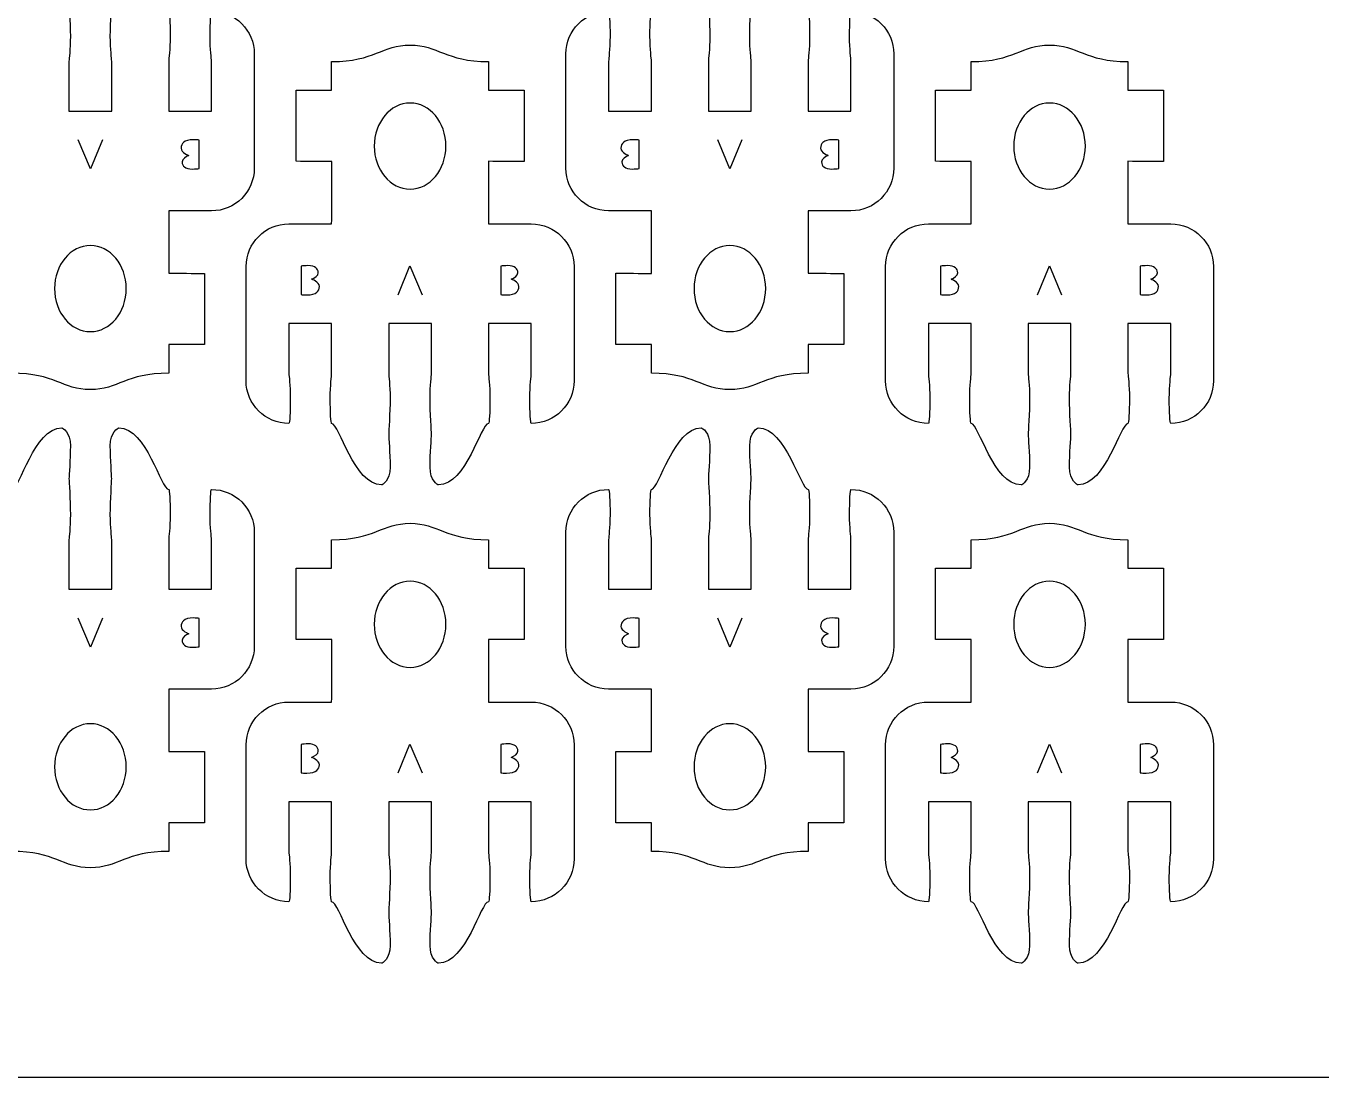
# Model space of a CAD drawing. Extents: x 0 to 300, y 0 to 300.
# Drawn here: x 93.6 to 184.5, y 0.1 to 73.8 of the extents above; entities that cross this region are included whole.
import ezdxf

# ---------------------------------------------------------------- set-up
doc = ezdxf.new("R2010")
doc.units = 0
doc.header["$MEASUREMENT"] = 0
doc.layers.add('DEFAULT', color=7, linetype='CONTINUOUS')

msp = doc.modelspace()

# ---------------------------------------------------------------- linework, layer by layer
at = {"layer": 'DEFAULT', "color": 250}
for points in [[(99.016, 65.818), (98.178, 63.797), (97.325, 65.818)], [(143.869, 65.818), (143.031, 63.797), (142.178, 65.818)], [(119.75, 54.97), (120.588, 56.991), (121.441, 54.97)], [(164.603, 54.97), (165.441, 56.991), (166.294, 54.97)], [(99.016, 32.28), (98.178, 30.259), (97.325, 32.28)], [(143.869, 32.28), (143.031, 30.259), (142.178, 32.28)], [(119.75, 21.432), (120.588, 23.453), (121.441, 21.432)], [(164.603, 21.432), (165.441, 23.453), (166.294, 21.432)]]:
    msp.add_lwpolyline(points, dxfattribs=at)
at = {"layer": 'DEFAULT', "color": 1}
for points, knots in [([(295, 0.1), (198.333, 0.1), (101.667, 0.1), (5, 0.1), (2.25, 0.1), (0, 2.35), (0, 5.1), (0, 101.767), (0, 198.433), (0, 295.1), (0, 297.85), (2.25, 300.1), (5, 300.1), (101.667, 300.1), (198.333, 300.1), (295, 300.1), (297.75, 300.1), (300, 297.85), (300, 295.1), (300, 198.433), (300, 101.767), (300, 5.1), (300, 2.35), (297.75, 0.1), (295, 0.1)], [0, 0, 0, 0, 822.047, 822.047, 822.047, 823.047, 823.047, 823.047, 1645.094, 1645.094, 1645.094, 1646.094, 1646.094, 1646.094, 2468.141, 2468.141, 2468.141, 2469.141, 2469.141, 2469.141, 3291.188, 3291.188, 3291.188, 3292.188, 3292.188, 3292.188, 3292.188]), ([(106.668, 74.848), (106.615, 74.848), (106.569, 74.065), (106.569, 73.099), (106.569, 72.132), (106.668, 71.525), (106.668, 71.349), (106.668, 70.182), (106.668, 69.016), (106.668, 67.849), (105.668, 67.849), (104.669, 67.849), (103.669, 67.849), (103.669, 69.016), (103.669, 70.182), (103.669, 71.349), (103.669, 71.525), (103.768, 72.132), (103.768, 73.099), (103.768, 74.065), (103.726, 74.848), (103.669, 74.848), (103.126, 74.848), (102.103, 79.163), (100.166, 79.163), (100.11, 79.163), (99.57, 78.877), (99.57, 77.911), (99.57, 76.944), (99.669, 75.849), (99.669, 75.598), (99.669, 75.454), (99.57, 74.065), (99.57, 73.099), (99.57, 72.132), (99.669, 71.522), (99.669, 71.349), (99.669, 70.182), (99.669, 69.016), (99.669, 67.849), (98.669, 67.849), (97.67, 67.849), (96.67, 67.849), (96.67, 69.016), (96.67, 70.182), (96.67, 71.349), (96.67, 71.522), (96.769, 72.132), (96.769, 73.099), (96.769, 74.065), (96.67, 75.454), (96.67, 75.598), (96.67, 75.849), (96.769, 76.944), (96.769, 77.911), (96.769, 78.877), (96.225, 79.163), (96.169, 79.163), (94.232, 79.163), (93.209, 74.848), (92.669, 74.848), (92.613, 74.848), (92.567, 74.065), (92.567, 73.099), (92.567, 72.132), (92.669, 71.525), (92.669, 71.349), (92.669, 70.182), (92.669, 69.016), (92.669, 67.849), (91.669, 67.849), (90.668, 67.849), (89.668, 67.849), (89.668, 69.016), (89.668, 70.182), (89.668, 71.349), (89.668, 71.525), (89.77, 72.132), (89.77, 73.099), (89.77, 74.065), (89.724, 74.848), (89.668, 74.848), (88.01, 74.848), (86.669, 73.508), (86.669, 71.85), (86.669, 69.183), (86.669, 66.516), (86.669, 63.849), (86.669, 62.191), (88.01, 60.851), (89.668, 60.851), (90.668, 60.851), (91.669, 60.851), (92.669, 60.851), (92.669, 59.389), (92.669, 57.927), (92.669, 56.466), (91.837, 56.467), (91.004, 56.468), (90.172, 56.469), (90.172, 54.802), (90.172, 53.134), (90.172, 51.467), (91.004, 51.467), (91.837, 51.467), (92.669, 51.467), (92.669, 50.8), (92.669, 50.133), (92.669, 49.466), (95.71, 49.466), (96.197, 48.313), (98.169, 48.313), (100.141, 48.313), (100.628, 49.466), (103.669, 49.466), (103.669, 50.133), (103.669, 50.8), (103.669, 51.467), (104.503, 51.467), (105.337, 51.467), (106.17, 51.467), (106.17, 53.133), (106.17, 54.799), (106.17, 56.466), (105.335, 56.467), (104.5, 56.468), (103.666, 56.469), (103.667, 57.928), (103.668, 59.388), (103.669, 60.847), (104.669, 60.847), (105.668, 60.847), (106.668, 60.847), (108.326, 60.847), (109.666, 62.191), (109.666, 63.849), (109.667, 66.516), (109.669, 69.183), (109.67, 71.85), (109.67, 73.508), (108.326, 74.848), (106.668, 74.848)], [1, 1, 1, 1, 2, 2, 2, 3, 3, 3, 12.92, 12.92, 12.92, 21.42, 21.42, 21.42, 31.34, 31.34, 31.34, 32.34, 32.34, 32.34, 33.34, 33.34, 33.34, 34.34, 34.34, 34.34, 35.34, 35.34, 35.34, 36.34, 36.34, 36.34, 37.34, 37.34, 37.34, 38.34, 38.34, 38.34, 48.26, 48.26, 48.26, 56.76, 56.76, 56.76, 66.68, 66.68, 66.68, 67.68, 67.68, 67.68, 68.68, 68.68, 68.68, 69.68, 69.68, 69.68, 70.68, 70.68, 70.68, 71.68, 71.68, 71.68, 72.68, 72.68, 72.68, 73.68, 73.68, 73.68, 83.6, 83.6, 83.6, 92.109, 92.109, 92.109, 102.029, 102.029, 102.029, 103.029, 103.029, 103.029, 104.029, 104.029, 104.029, 105.029, 105.029, 105.029, 127.709, 127.709, 127.709, 128.709, 128.709, 128.709, 137.218, 137.218, 137.218, 149.648, 149.648, 149.648, 156.728007, 156.728007, 156.728007, 170.908007, 170.908007, 170.908007, 177.988007, 177.988007, 177.988007, 183.658007, 183.658007, 183.658007, 184.658007, 184.658007, 184.658007, 185.658007, 185.658007, 185.658007, 191.328007, 191.328007, 191.328007, 198.418007, 198.418007, 198.418007, 212.588007, 212.588007, 212.588007, 219.688014, 219.688014, 219.688014, 232.098018, 232.098018, 232.098018, 240.598018, 240.598018, 240.598018, 241.598018, 241.598018, 241.598018, 264.27802, 264.27802, 264.27802, 265.27802, 265.27802, 265.27802, 265.27802]), ([(151.521, 74.848), (151.468, 74.848), (151.422, 74.065), (151.422, 73.099), (151.422, 72.132), (151.521, 71.525), (151.521, 71.349), (151.521, 70.182), (151.521, 69.016), (151.521, 67.849), (150.521, 67.849), (149.522, 67.849), (148.522, 67.849), (148.522, 69.016), (148.522, 70.182), (148.522, 71.349), (148.522, 71.525), (148.621, 72.132), (148.621, 73.099), (148.621, 74.065), (148.579, 74.848), (148.522, 74.848), (147.979, 74.848), (146.956, 79.163), (145.019, 79.163), (144.963, 79.163), (144.423, 78.877), (144.423, 77.911), (144.423, 76.944), (144.522, 75.849), (144.522, 75.598), (144.522, 75.454), (144.423, 74.065), (144.423, 73.099), (144.423, 72.132), (144.522, 71.522), (144.522, 71.349), (144.522, 70.182), (144.522, 69.016), (144.522, 67.849), (143.522, 67.849), (142.523, 67.849), (141.523, 67.849), (141.523, 69.016), (141.523, 70.182), (141.523, 71.349), (141.523, 71.522), (141.622, 72.132), (141.622, 73.099), (141.622, 74.065), (141.523, 75.454), (141.523, 75.598), (141.523, 75.849), (141.622, 76.944), (141.622, 77.911), (141.622, 78.877), (141.079, 79.163), (141.022, 79.163), (139.085, 79.163), (138.062, 74.848), (137.523, 74.848), (137.466, 74.848), (137.42, 74.065), (137.42, 73.099), (137.42, 72.132), (137.523, 71.525), (137.523, 71.349), (137.523, 70.182), (137.523, 69.016), (137.523, 67.849), (136.522, 67.849), (135.521, 67.849), (134.521, 67.849), (134.521, 69.016), (134.521, 70.182), (134.521, 71.349), (134.521, 71.525), (134.623, 72.132), (134.623, 73.099), (134.623, 74.065), (134.577, 74.848), (134.521, 74.848), (132.863, 74.848), (131.522, 73.508), (131.522, 71.85), (131.522, 69.183), (131.522, 66.516), (131.522, 63.849), (131.522, 62.191), (132.863, 60.851), (134.521, 60.851), (135.521, 60.851), (136.522, 60.851), (137.523, 60.851), (137.523, 59.389), (137.523, 57.927), (137.523, 56.466), (136.69, 56.467), (135.857, 56.468), (135.025, 56.469), (135.025, 54.802), (135.025, 53.134), (135.025, 51.467), (135.857, 51.467), (136.69, 51.467), (137.523, 51.467), (137.523, 50.8), (137.523, 50.133), (137.523, 49.466), (140.564, 49.466), (141.05, 48.313), (143.022, 48.313), (144.994, 48.313), (145.481, 49.466), (148.522, 49.466), (148.522, 50.133), (148.522, 50.8), (148.522, 51.467), (149.356, 51.467), (150.19, 51.467), (151.023, 51.467), (151.023, 53.133), (151.023, 54.799), (151.023, 56.466), (150.188, 56.467), (149.354, 56.468), (148.519, 56.469), (148.52, 57.928), (148.521, 59.388), (148.522, 60.847), (149.522, 60.847), (150.521, 60.847), (151.521, 60.847), (153.179, 60.847), (154.519, 62.191), (154.519, 63.849), (154.521, 66.516), (154.522, 69.183), (154.523, 71.85), (154.523, 73.508), (153.179, 74.848), (151.521, 74.848)], [1, 1, 1, 1, 2, 2, 2, 3, 3, 3, 12.92, 12.92, 12.92, 21.42, 21.42, 21.42, 31.34, 31.34, 31.34, 32.34, 32.34, 32.34, 33.34, 33.34, 33.34, 34.34, 34.34, 34.34, 35.34, 35.34, 35.34, 36.34, 36.34, 36.34, 37.34, 37.34, 37.34, 38.34, 38.34, 38.34, 48.26, 48.26, 48.26, 56.76, 56.76, 56.76, 66.68, 66.68, 66.68, 67.68, 67.68, 67.68, 68.68, 68.68, 68.68, 69.68, 69.68, 69.68, 70.68, 70.68, 70.68, 71.68, 71.68, 71.68, 72.68, 72.68, 72.68, 73.68, 73.68, 73.68, 83.6, 83.6, 83.6, 92.109, 92.109, 92.109, 102.029, 102.029, 102.029, 103.029, 103.029, 103.029, 104.029, 104.029, 104.029, 105.029, 105.029, 105.029, 127.709, 127.709, 127.709, 128.709, 128.709, 128.709, 137.218, 137.218, 137.218, 149.648, 149.648, 149.648, 156.728007, 156.728007, 156.728007, 170.908007, 170.908007, 170.908007, 177.988007, 177.988007, 177.988007, 183.658007, 183.658007, 183.658007, 184.658007, 184.658007, 184.658007, 185.658007, 185.658007, 185.658007, 191.328007, 191.328007, 191.328007, 198.418007, 198.418007, 198.418007, 212.588007, 212.588007, 212.588007, 219.688014, 219.688014, 219.688014, 232.098018, 232.098018, 232.098018, 240.598018, 240.598018, 240.598018, 241.598018, 241.598018, 241.598018, 264.27802, 264.27802, 264.27802, 265.27802, 265.27802, 265.27802, 265.27802]), ([(112.098, 45.939), (112.15, 45.939), (112.196, 46.723), (112.196, 47.689), (112.196, 48.656), (112.098, 49.263), (112.098, 49.439), (112.098, 50.605), (112.098, 51.772), (112.098, 52.939), (113.097, 52.939), (114.097, 52.939), (115.096, 52.939), (115.096, 51.772), (115.096, 50.605), (115.096, 49.439), (115.096, 49.263), (114.997, 48.656), (114.997, 47.689), (114.997, 46.723), (115.04, 45.939), (115.096, 45.939), (115.639, 45.939), (116.662, 41.625), (118.599, 41.625), (118.656, 41.625), (119.195, 41.91), (119.195, 42.877), (119.195, 43.844), (119.097, 44.939), (119.097, 45.189), (119.097, 45.334), (119.195, 46.723), (119.195, 47.689), (119.195, 48.656), (119.097, 49.266), (119.097, 49.439), (119.097, 50.605), (119.097, 51.772), (119.097, 52.939), (120.096, 52.939), (121.096, 52.939), (122.095, 52.939), (122.095, 51.772), (122.095, 50.605), (122.095, 49.439), (122.095, 49.266), (121.996, 48.656), (121.996, 47.689), (121.996, 46.723), (122.095, 45.334), (122.095, 45.189), (122.095, 44.939), (121.996, 43.844), (121.996, 42.877), (121.996, 41.91), (122.54, 41.625), (122.596, 41.625), (124.533, 41.625), (125.556, 45.939), (126.096, 45.939), (126.152, 45.939), (126.198, 46.723), (126.198, 47.689), (126.198, 48.656), (126.096, 49.263), (126.096, 49.439), (126.096, 50.605), (126.096, 51.772), (126.096, 52.939), (127.096, 52.939), (128.097, 52.939), (129.098, 52.939), (129.098, 51.772), (129.098, 50.605), (129.098, 49.439), (129.098, 49.263), (128.995, 48.656), (128.995, 47.689), (128.995, 46.723), (129.041, 45.939), (129.098, 45.939), (130.756, 45.939), (132.096, 47.28), (132.096, 48.938), (132.096, 51.605), (132.096, 54.272), (132.096, 56.939), (132.096, 58.597), (130.756, 59.937), (129.098, 59.937), (128.097, 59.937), (127.096, 59.937), (126.096, 59.937), (126.096, 61.399), (126.096, 62.861), (126.096, 64.322), (126.928, 64.321), (127.761, 64.32), (128.593, 64.319), (128.593, 65.986), (128.593, 67.654), (128.593, 69.321), (127.761, 69.321), (126.928, 69.321), (126.096, 69.321), (126.096, 69.988), (126.096, 70.655), (126.096, 71.321), (123.055, 71.321), (122.568, 72.475), (120.596, 72.475), (118.624, 72.475), (118.137, 71.321), (115.096, 71.321), (115.096, 70.655), (115.096, 69.988), (115.096, 69.321), (114.262, 69.321), (113.429, 69.321), (112.595, 69.321), (112.595, 67.655), (112.595, 65.989), (112.595, 64.322), (113.43, 64.321), (114.265, 64.32), (115.1, 64.319), (115.099, 62.859), (115.097, 61.4), (115.096, 59.941), (114.097, 59.941), (113.097, 59.941), (112.098, 59.941), (110.439, 59.941), (109.099, 58.597), (109.099, 56.939), (109.098, 54.272), (109.097, 51.605), (109.095, 48.938), (109.095, 47.28), (110.439, 45.939), (112.098, 45.939)], [1, 1, 1, 1, 2, 2, 2, 3, 3, 3, 12.92, 12.92, 12.92, 21.42, 21.42, 21.42, 31.34, 31.34, 31.34, 32.34, 32.34, 32.34, 33.34, 33.34, 33.34, 34.34, 34.34, 34.34, 35.34, 35.34, 35.34, 36.34, 36.34, 36.34, 37.34, 37.34, 37.34, 38.34, 38.34, 38.34, 48.26, 48.26, 48.26, 56.76, 56.76, 56.76, 66.68, 66.68, 66.68, 67.68, 67.68, 67.68, 68.68, 68.68, 68.68, 69.68, 69.68, 69.68, 70.68, 70.68, 70.68, 71.68, 71.68, 71.68, 72.68, 72.68, 72.68, 73.68, 73.68, 73.68, 83.6, 83.6, 83.6, 92.109, 92.109, 92.109, 102.029, 102.029, 102.029, 103.029, 103.029, 103.029, 104.029, 104.029, 104.029, 105.029, 105.029, 105.029, 127.708, 127.708, 127.708, 128.708, 128.708, 128.708, 137.217, 137.217, 137.217, 149.647, 149.647, 149.647, 156.727007, 156.727007, 156.727007, 170.907007, 170.907007, 170.907007, 177.987007, 177.987007, 177.987007, 183.657007, 183.657007, 183.657007, 184.657007, 184.657007, 184.657007, 185.657007, 185.657007, 185.657007, 191.327007, 191.327007, 191.327007, 198.417007, 198.417007, 198.417007, 212.587007, 212.587007, 212.587007, 219.687014, 219.687014, 219.687014, 232.097018, 232.097018, 232.097018, 240.597018, 240.597018, 240.597018, 241.597018, 241.597018, 241.597018, 264.27602, 264.27602, 264.27602, 265.27602, 265.27602, 265.27602, 265.27602]), ([(156.951, 45.939), (157.004, 45.939), (157.049, 46.723), (157.049, 47.689), (157.049, 48.656), (156.951, 49.263), (156.951, 49.439), (156.951, 50.605), (156.951, 51.772), (156.951, 52.939), (157.95, 52.939), (158.95, 52.939), (159.949, 52.939), (159.949, 51.772), (159.949, 50.605), (159.949, 49.439), (159.949, 49.263), (159.85, 48.656), (159.85, 47.689), (159.85, 46.723), (159.893, 45.939), (159.949, 45.939), (160.493, 45.939), (161.516, 41.625), (163.452, 41.625), (163.509, 41.625), (164.049, 41.91), (164.049, 42.877), (164.049, 43.844), (163.95, 44.939), (163.95, 45.189), (163.95, 45.334), (164.049, 46.723), (164.049, 47.689), (164.049, 48.656), (163.95, 49.266), (163.95, 49.439), (163.95, 50.605), (163.95, 51.772), (163.95, 52.939), (164.949, 52.939), (165.949, 52.939), (166.948, 52.939), (166.948, 51.772), (166.948, 50.605), (166.948, 49.439), (166.948, 49.266), (166.85, 48.656), (166.85, 47.689), (166.85, 46.723), (166.948, 45.334), (166.948, 45.189), (166.948, 44.939), (166.85, 43.844), (166.85, 42.877), (166.85, 41.91), (167.393, 41.625), (167.449, 41.625), (169.386, 41.625), (170.409, 45.939), (170.949, 45.939), (171.005, 45.939), (171.051, 46.723), (171.051, 47.689), (171.051, 48.656), (170.949, 49.263), (170.949, 49.439), (170.949, 50.605), (170.949, 51.772), (170.949, 52.939), (171.949, 52.939), (172.95, 52.939), (173.951, 52.939), (173.951, 51.772), (173.951, 50.605), (173.951, 49.439), (173.951, 49.263), (173.848, 48.656), (173.848, 47.689), (173.848, 46.723), (173.895, 45.939), (173.951, 45.939), (175.609, 45.939), (176.949, 47.28), (176.949, 48.938), (176.949, 51.605), (176.949, 54.272), (176.949, 56.939), (176.949, 58.597), (175.609, 59.937), (173.951, 59.937), (172.95, 59.937), (171.949, 59.937), (170.949, 59.937), (170.949, 61.399), (170.949, 62.861), (170.949, 64.322), (171.781, 64.321), (172.614, 64.32), (173.447, 64.319), (173.447, 65.986), (173.447, 67.654), (173.447, 69.321), (172.614, 69.321), (171.781, 69.321), (170.949, 69.321), (170.949, 69.988), (170.949, 70.655), (170.949, 71.321), (167.908, 71.321), (167.421, 72.475), (165.449, 72.475), (163.477, 72.475), (162.99, 71.321), (159.949, 71.321), (159.949, 70.655), (159.949, 69.988), (159.949, 69.321), (159.116, 69.321), (158.282, 69.321), (157.448, 69.321), (157.448, 67.655), (157.448, 65.989), (157.448, 64.322), (158.283, 64.321), (159.118, 64.32), (159.953, 64.319), (159.952, 62.859), (159.95, 61.4), (159.949, 59.941), (158.95, 59.941), (157.95, 59.941), (156.951, 59.941), (155.293, 59.941), (153.952, 58.597), (153.952, 56.939), (153.951, 54.272), (153.95, 51.605), (153.948, 48.938), (153.948, 47.28), (155.293, 45.939), (156.951, 45.939)], [1, 1, 1, 1, 2, 2, 2, 3, 3, 3, 12.92, 12.92, 12.92, 21.42, 21.42, 21.42, 31.34, 31.34, 31.34, 32.34, 32.34, 32.34, 33.34, 33.34, 33.34, 34.34, 34.34, 34.34, 35.34, 35.34, 35.34, 36.34, 36.34, 36.34, 37.34, 37.34, 37.34, 38.34, 38.34, 38.34, 48.26, 48.26, 48.26, 56.76, 56.76, 56.76, 66.68, 66.68, 66.68, 67.68, 67.68, 67.68, 68.68, 68.68, 68.68, 69.68, 69.68, 69.68, 70.68, 70.68, 70.68, 71.68, 71.68, 71.68, 72.68, 72.68, 72.68, 73.68, 73.68, 73.68, 83.6, 83.6, 83.6, 92.109, 92.109, 92.109, 102.029, 102.029, 102.029, 103.029, 103.029, 103.029, 104.029, 104.029, 104.029, 105.029, 105.029, 105.029, 127.708, 127.708, 127.708, 128.708, 128.708, 128.708, 137.217, 137.217, 137.217, 149.647, 149.647, 149.647, 156.727007, 156.727007, 156.727007, 170.907007, 170.907007, 170.907007, 177.987007, 177.987007, 177.987007, 183.657007, 183.657007, 183.657007, 184.657007, 184.657007, 184.657007, 185.657007, 185.657007, 185.657007, 191.327007, 191.327007, 191.327007, 198.417007, 198.417007, 198.417007, 212.587007, 212.587007, 212.587007, 219.687014, 219.687014, 219.687014, 232.097018, 232.097018, 232.097018, 240.597018, 240.597018, 240.597018, 241.597018, 241.597018, 241.597018, 264.27602, 264.27602, 264.27602, 265.27602, 265.27602, 265.27602, 265.27602]), ([(120.596, 68.411), (121.982, 68.411), (123.108, 67.06), (123.108, 65.391), (123.108, 63.723), (121.982, 62.371), (120.596, 62.371), (119.206, 62.371), (118.081, 63.723), (118.081, 65.391), (118.081, 67.06), (119.206, 68.411), (120.596, 68.411)], [1, 1, 1, 1, 2, 2, 2, 3, 3, 3, 4, 4, 4, 5, 5, 5, 5]), ([(165.449, 68.411), (166.835, 68.411), (167.961, 67.06), (167.961, 65.391), (167.961, 63.723), (166.835, 62.371), (165.449, 62.371), (164.059, 62.371), (162.934, 63.723), (162.934, 65.391), (162.934, 67.06), (164.059, 68.411), (165.449, 68.411)], [1, 1, 1, 1, 2, 2, 2, 3, 3, 3, 4, 4, 4, 5, 5, 5, 5]), ([(98.169, 52.377), (96.783, 52.377), (95.657, 53.728), (95.657, 55.397), (95.657, 57.065), (96.783, 58.416), (98.169, 58.416), (99.559, 58.416), (100.685, 57.065), (100.685, 55.397), (100.685, 53.728), (99.559, 52.377), (98.169, 52.377)], [1, 1, 1, 1, 2, 2, 2, 3, 3, 3, 4, 4, 4, 5, 5, 5, 5]), ([(143.022, 52.377), (141.636, 52.377), (140.511, 53.728), (140.511, 55.397), (140.511, 57.065), (141.636, 58.416), (143.022, 58.416), (144.412, 58.416), (145.538, 57.065), (145.538, 55.397), (145.538, 53.728), (144.412, 52.377), (143.022, 52.377)], [1, 1, 1, 1, 2, 2, 2, 3, 3, 3, 4, 4, 4, 5, 5, 5, 5]), ([(106.668, 41.31), (106.615, 41.31), (106.569, 40.527), (106.569, 39.56), (106.569, 38.594), (106.668, 37.987), (106.668, 37.811), (106.668, 36.644), (106.668, 35.478), (106.668, 34.311), (105.668, 34.311), (104.669, 34.311), (103.669, 34.311), (103.669, 35.478), (103.669, 36.644), (103.669, 37.811), (103.669, 37.987), (103.768, 38.594), (103.768, 39.56), (103.768, 40.527), (103.726, 41.31), (103.669, 41.31), (103.126, 41.31), (102.103, 45.625), (100.166, 45.625), (100.11, 45.625), (99.57, 45.339), (99.57, 44.373), (99.57, 43.406), (99.669, 42.311), (99.669, 42.06), (99.669, 41.916), (99.57, 40.527), (99.57, 39.56), (99.57, 38.594), (99.669, 37.984), (99.669, 37.811), (99.669, 36.644), (99.669, 35.478), (99.669, 34.311), (98.669, 34.311), (97.67, 34.311), (96.67, 34.311), (96.67, 35.478), (96.67, 36.644), (96.67, 37.811), (96.67, 37.984), (96.769, 38.594), (96.769, 39.56), (96.769, 40.527), (96.67, 41.916), (96.67, 42.06), (96.67, 42.311), (96.769, 43.406), (96.769, 44.373), (96.769, 45.339), (96.225, 45.625), (96.169, 45.625), (94.232, 45.625), (93.209, 41.31), (92.669, 41.31), (92.613, 41.31), (92.567, 40.527), (92.567, 39.56), (92.567, 38.594), (92.669, 37.987), (92.669, 37.811), (92.669, 36.644), (92.669, 35.478), (92.669, 34.311), (91.669, 34.311), (90.668, 34.311), (89.668, 34.311), (89.668, 35.478), (89.668, 36.644), (89.668, 37.811), (89.668, 37.987), (89.77, 38.594), (89.77, 39.56), (89.77, 40.527), (89.724, 41.31), (89.668, 41.31), (88.01, 41.31), (86.669, 39.97), (86.669, 38.312), (86.669, 35.645), (86.669, 32.978), (86.669, 30.311), (86.669, 28.653), (88.01, 27.312), (89.668, 27.312), (90.668, 27.312), (91.669, 27.312), (92.669, 27.312), (92.669, 25.851), (92.669, 24.389), (92.669, 22.927), (91.837, 22.929), (91.004, 22.93), (90.172, 22.931), (90.172, 21.263), (90.172, 19.596), (90.172, 17.929), (91.004, 17.929), (91.837, 17.929), (92.669, 17.929), (92.669, 17.262), (92.669, 16.595), (92.669, 15.928), (95.71, 15.928), (96.197, 14.775), (98.169, 14.775), (100.141, 14.775), (100.628, 15.928), (103.669, 15.928), (103.669, 16.595), (103.669, 17.262), (103.669, 17.929), (104.503, 17.929), (105.337, 17.929), (106.17, 17.929), (106.17, 19.595), (106.17, 21.261), (106.17, 22.927), (105.335, 22.929), (104.5, 22.93), (103.666, 22.931), (103.667, 24.39), (103.668, 25.85), (103.669, 27.309), (104.669, 27.309), (105.668, 27.309), (106.668, 27.309), (108.326, 27.309), (109.666, 28.653), (109.666, 30.311), (109.667, 32.978), (109.669, 35.645), (109.67, 38.312), (109.67, 39.97), (108.326, 41.31), (106.668, 41.31)], [1, 1, 1, 1, 2, 2, 2, 3, 3, 3, 12.92, 12.92, 12.92, 21.42, 21.42, 21.42, 31.34, 31.34, 31.34, 32.34, 32.34, 32.34, 33.34, 33.34, 33.34, 34.34, 34.34, 34.34, 35.34, 35.34, 35.34, 36.34, 36.34, 36.34, 37.34, 37.34, 37.34, 38.34, 38.34, 38.34, 48.26, 48.26, 48.26, 56.76, 56.76, 56.76, 66.68, 66.68, 66.68, 67.68, 67.68, 67.68, 68.68, 68.68, 68.68, 69.68, 69.68, 69.68, 70.68, 70.68, 70.68, 71.68, 71.68, 71.68, 72.68, 72.68, 72.68, 73.68, 73.68, 73.68, 83.6, 83.6, 83.6, 92.109, 92.109, 92.109, 102.029, 102.029, 102.029, 103.029, 103.029, 103.029, 104.029, 104.029, 104.029, 105.029, 105.029, 105.029, 127.708, 127.708, 127.708, 128.708, 128.708, 128.708, 137.217, 137.217, 137.217, 149.647, 149.647, 149.647, 156.727007, 156.727007, 156.727007, 170.907007, 170.907007, 170.907007, 177.987007, 177.987007, 177.987007, 183.657007, 183.657007, 183.657007, 184.657007, 184.657007, 184.657007, 185.657007, 185.657007, 185.657007, 191.327007, 191.327007, 191.327007, 198.417007, 198.417007, 198.417007, 212.587007, 212.587007, 212.587007, 219.687014, 219.687014, 219.687014, 232.097018, 232.097018, 232.097018, 240.597018, 240.597018, 240.597018, 241.597018, 241.597018, 241.597018, 264.27602, 264.27602, 264.27602, 265.27602, 265.27602, 265.27602, 265.27602]), ([(151.521, 41.31), (151.468, 41.31), (151.422, 40.527), (151.422, 39.56), (151.422, 38.594), (151.521, 37.987), (151.521, 37.811), (151.521, 36.644), (151.521, 35.478), (151.521, 34.311), (150.521, 34.311), (149.522, 34.311), (148.522, 34.311), (148.522, 35.478), (148.522, 36.644), (148.522, 37.811), (148.522, 37.987), (148.621, 38.594), (148.621, 39.56), (148.621, 40.527), (148.579, 41.31), (148.522, 41.31), (147.979, 41.31), (146.956, 45.625), (145.019, 45.625), (144.963, 45.625), (144.423, 45.339), (144.423, 44.373), (144.423, 43.406), (144.522, 42.311), (144.522, 42.06), (144.522, 41.916), (144.423, 40.527), (144.423, 39.56), (144.423, 38.594), (144.522, 37.984), (144.522, 37.811), (144.522, 36.644), (144.522, 35.478), (144.522, 34.311), (143.522, 34.311), (142.523, 34.311), (141.523, 34.311), (141.523, 35.478), (141.523, 36.644), (141.523, 37.811), (141.523, 37.984), (141.622, 38.594), (141.622, 39.56), (141.622, 40.527), (141.523, 41.916), (141.523, 42.06), (141.523, 42.311), (141.622, 43.406), (141.622, 44.373), (141.622, 45.339), (141.079, 45.625), (141.022, 45.625), (139.085, 45.625), (138.062, 41.31), (137.523, 41.31), (137.466, 41.31), (137.42, 40.527), (137.42, 39.56), (137.42, 38.594), (137.523, 37.987), (137.523, 37.811), (137.523, 36.644), (137.523, 35.478), (137.523, 34.311), (136.522, 34.311), (135.521, 34.311), (134.521, 34.311), (134.521, 35.478), (134.521, 36.644), (134.521, 37.811), (134.521, 37.987), (134.623, 38.594), (134.623, 39.56), (134.623, 40.527), (134.577, 41.31), (134.521, 41.31), (132.863, 41.31), (131.522, 39.97), (131.522, 38.312), (131.522, 35.645), (131.522, 32.978), (131.522, 30.311), (131.522, 28.653), (132.863, 27.312), (134.521, 27.312), (135.521, 27.312), (136.522, 27.312), (137.523, 27.312), (137.523, 25.851), (137.523, 24.389), (137.523, 22.927), (136.69, 22.929), (135.857, 22.93), (135.025, 22.931), (135.025, 21.263), (135.025, 19.596), (135.025, 17.929), (135.857, 17.929), (136.69, 17.929), (137.523, 17.929), (137.523, 17.262), (137.523, 16.595), (137.523, 15.928), (140.564, 15.928), (141.05, 14.775), (143.022, 14.775), (144.994, 14.775), (145.481, 15.928), (148.522, 15.928), (148.522, 16.595), (148.522, 17.262), (148.522, 17.929), (149.356, 17.929), (150.19, 17.929), (151.023, 17.929), (151.023, 19.595), (151.023, 21.261), (151.023, 22.927), (150.188, 22.929), (149.354, 22.93), (148.519, 22.931), (148.52, 24.39), (148.521, 25.85), (148.522, 27.309), (149.522, 27.309), (150.521, 27.309), (151.521, 27.309), (153.179, 27.309), (154.519, 28.653), (154.519, 30.311), (154.521, 32.978), (154.522, 35.645), (154.523, 38.312), (154.523, 39.97), (153.179, 41.31), (151.521, 41.31)], [1, 1, 1, 1, 2, 2, 2, 3, 3, 3, 12.92, 12.92, 12.92, 21.42, 21.42, 21.42, 31.34, 31.34, 31.34, 32.34, 32.34, 32.34, 33.34, 33.34, 33.34, 34.34, 34.34, 34.34, 35.34, 35.34, 35.34, 36.34, 36.34, 36.34, 37.34, 37.34, 37.34, 38.34, 38.34, 38.34, 48.26, 48.26, 48.26, 56.76, 56.76, 56.76, 66.68, 66.68, 66.68, 67.68, 67.68, 67.68, 68.68, 68.68, 68.68, 69.68, 69.68, 69.68, 70.68, 70.68, 70.68, 71.68, 71.68, 71.68, 72.68, 72.68, 72.68, 73.68, 73.68, 73.68, 83.6, 83.6, 83.6, 92.109, 92.109, 92.109, 102.029, 102.029, 102.029, 103.029, 103.029, 103.029, 104.029, 104.029, 104.029, 105.029, 105.029, 105.029, 127.708, 127.708, 127.708, 128.708, 128.708, 128.708, 137.217, 137.217, 137.217, 149.647, 149.647, 149.647, 156.727007, 156.727007, 156.727007, 170.907007, 170.907007, 170.907007, 177.987007, 177.987007, 177.987007, 183.657007, 183.657007, 183.657007, 184.657007, 184.657007, 184.657007, 185.657007, 185.657007, 185.657007, 191.327007, 191.327007, 191.327007, 198.417007, 198.417007, 198.417007, 212.587007, 212.587007, 212.587007, 219.687014, 219.687014, 219.687014, 232.097018, 232.097018, 232.097018, 240.597018, 240.597018, 240.597018, 241.597018, 241.597018, 241.597018, 264.27602, 264.27602, 264.27602, 265.27602, 265.27602, 265.27602, 265.27602]), ([(112.098, 12.401), (112.15, 12.401), (112.196, 13.184), (112.196, 14.151), (112.196, 15.118), (112.098, 15.724), (112.098, 15.901), (112.098, 17.067), (112.098, 18.234), (112.098, 19.4), (113.097, 19.4), (114.097, 19.4), (115.096, 19.4), (115.096, 18.234), (115.096, 17.067), (115.096, 15.901), (115.096, 15.724), (114.997, 15.118), (114.997, 14.151), (114.997, 13.184), (115.04, 12.401), (115.096, 12.401), (115.639, 12.401), (116.662, 8.087), (118.599, 8.087), (118.656, 8.087), (119.195, 8.373), (119.195, 9.339), (119.195, 10.306), (119.097, 11.401), (119.097, 11.651), (119.097, 11.796), (119.195, 13.184), (119.195, 14.151), (119.195, 15.118), (119.097, 15.728), (119.097, 15.901), (119.097, 17.067), (119.097, 18.234), (119.097, 19.4), (120.096, 19.4), (121.096, 19.4), (122.095, 19.4), (122.095, 18.234), (122.095, 17.067), (122.095, 15.901), (122.095, 15.728), (121.996, 15.118), (121.996, 14.151), (121.996, 13.184), (122.095, 11.796), (122.095, 11.651), (122.095, 11.401), (121.996, 10.306), (121.996, 9.339), (121.996, 8.373), (122.54, 8.087), (122.596, 8.087), (124.533, 8.087), (125.556, 12.401), (126.096, 12.401), (126.152, 12.401), (126.198, 13.184), (126.198, 14.151), (126.198, 15.118), (126.096, 15.724), (126.096, 15.901), (126.096, 17.067), (126.096, 18.234), (126.096, 19.4), (127.096, 19.4), (128.097, 19.4), (129.098, 19.4), (129.098, 18.234), (129.098, 17.067), (129.098, 15.901), (129.098, 15.724), (128.995, 15.118), (128.995, 14.151), (128.995, 13.184), (129.041, 12.401), (129.098, 12.401), (130.756, 12.401), (132.096, 13.742), (132.096, 15.4), (132.096, 18.067), (132.096, 20.734), (132.096, 23.401), (132.096, 25.059), (130.756, 26.399), (129.098, 26.399), (128.097, 26.399), (127.096, 26.399), (126.096, 26.399), (126.096, 27.861), (126.096, 29.322), (126.096, 30.784), (126.928, 30.783), (127.761, 30.782), (128.593, 30.781), (128.593, 32.448), (128.593, 34.116), (128.593, 35.783), (127.761, 35.783), (126.928, 35.783), (126.096, 35.783), (126.096, 36.45), (126.096, 37.117), (126.096, 37.783), (123.055, 37.783), (122.568, 38.937), (120.596, 38.937), (118.624, 38.937), (118.137, 37.783), (115.096, 37.783), (115.096, 37.117), (115.096, 36.45), (115.096, 35.783), (114.262, 35.783), (113.429, 35.783), (112.595, 35.783), (112.595, 34.117), (112.595, 32.45), (112.595, 30.784), (113.43, 30.783), (114.265, 30.782), (115.1, 30.781), (115.099, 29.321), (115.097, 27.862), (115.096, 26.403), (114.097, 26.403), (113.097, 26.403), (112.098, 26.403), (110.439, 26.403), (109.099, 25.059), (109.099, 23.401), (109.098, 20.734), (109.097, 18.067), (109.095, 15.4), (109.095, 13.742), (110.439, 12.401), (112.098, 12.401)], [1, 1, 1, 1, 2, 2, 2, 3, 3, 3, 12.92, 12.92, 12.92, 21.42, 21.42, 21.42, 31.34, 31.34, 31.34, 32.34, 32.34, 32.34, 33.34, 33.34, 33.34, 34.34, 34.34, 34.34, 35.34, 35.34, 35.34, 36.34, 36.34, 36.34, 37.34, 37.34, 37.34, 38.34, 38.34, 38.34, 48.26, 48.26, 48.26, 56.76, 56.76, 56.76, 66.68, 66.68, 66.68, 67.68, 67.68, 67.68, 68.68, 68.68, 68.68, 69.68, 69.68, 69.68, 70.68, 70.68, 70.68, 71.68, 71.68, 71.68, 72.68, 72.68, 72.68, 73.68, 73.68, 73.68, 83.6, 83.6, 83.6, 92.109, 92.109, 92.109, 102.029, 102.029, 102.029, 103.029, 103.029, 103.029, 104.029, 104.029, 104.029, 105.029, 105.029, 105.029, 127.708, 127.708, 127.708, 128.708, 128.708, 128.708, 137.217, 137.217, 137.217, 149.647, 149.647, 149.647, 156.727007, 156.727007, 156.727007, 170.907007, 170.907007, 170.907007, 177.987007, 177.987007, 177.987007, 183.657007, 183.657007, 183.657007, 184.657007, 184.657007, 184.657007, 185.657007, 185.657007, 185.657007, 191.327007, 191.327007, 191.327007, 198.417007, 198.417007, 198.417007, 212.587007, 212.587007, 212.587007, 219.687014, 219.687014, 219.687014, 232.097018, 232.097018, 232.097018, 240.597018, 240.597018, 240.597018, 241.597018, 241.597018, 241.597018, 264.27602, 264.27602, 264.27602, 265.27602, 265.27602, 265.27602, 265.27602]), ([(156.951, 12.401), (157.004, 12.401), (157.049, 13.184), (157.049, 14.151), (157.049, 15.118), (156.951, 15.724), (156.951, 15.901), (156.951, 17.067), (156.951, 18.234), (156.951, 19.4), (157.95, 19.4), (158.95, 19.4), (159.949, 19.4), (159.949, 18.234), (159.949, 17.067), (159.949, 15.901), (159.949, 15.724), (159.85, 15.118), (159.85, 14.151), (159.85, 13.184), (159.893, 12.401), (159.949, 12.401), (160.493, 12.401), (161.516, 8.087), (163.452, 8.087), (163.509, 8.087), (164.049, 8.373), (164.049, 9.339), (164.049, 10.306), (163.95, 11.401), (163.95, 11.651), (163.95, 11.796), (164.049, 13.184), (164.049, 14.151), (164.049, 15.118), (163.95, 15.728), (163.95, 15.901), (163.95, 17.067), (163.95, 18.234), (163.95, 19.4), (164.949, 19.4), (165.949, 19.4), (166.948, 19.4), (166.948, 18.234), (166.948, 17.067), (166.948, 15.901), (166.948, 15.728), (166.85, 15.118), (166.85, 14.151), (166.85, 13.184), (166.948, 11.796), (166.948, 11.651), (166.948, 11.401), (166.85, 10.306), (166.85, 9.339), (166.85, 8.373), (167.393, 8.087), (167.449, 8.087), (169.386, 8.087), (170.409, 12.401), (170.949, 12.401), (171.005, 12.401), (171.051, 13.184), (171.051, 14.151), (171.051, 15.118), (170.949, 15.724), (170.949, 15.901), (170.949, 17.067), (170.949, 18.234), (170.949, 19.4), (171.949, 19.4), (172.95, 19.4), (173.951, 19.4), (173.951, 18.234), (173.951, 17.067), (173.951, 15.901), (173.951, 15.724), (173.848, 15.118), (173.848, 14.151), (173.848, 13.184), (173.895, 12.401), (173.951, 12.401), (175.609, 12.401), (176.949, 13.742), (176.949, 15.4), (176.949, 18.067), (176.949, 20.734), (176.949, 23.401), (176.949, 25.059), (175.609, 26.399), (173.951, 26.399), (172.95, 26.399), (171.949, 26.399), (170.949, 26.399), (170.949, 27.861), (170.949, 29.322), (170.949, 30.784), (171.781, 30.783), (172.614, 30.782), (173.447, 30.781), (173.447, 32.448), (173.447, 34.116), (173.447, 35.783), (172.614, 35.783), (171.781, 35.783), (170.949, 35.783), (170.949, 36.45), (170.949, 37.117), (170.949, 37.783), (167.908, 37.783), (167.421, 38.937), (165.449, 38.937), (163.477, 38.937), (162.99, 37.783), (159.949, 37.783), (159.949, 37.117), (159.949, 36.45), (159.949, 35.783), (159.116, 35.783), (158.282, 35.783), (157.448, 35.783), (157.448, 34.117), (157.448, 32.45), (157.448, 30.784), (158.283, 30.783), (159.118, 30.782), (159.953, 30.781), (159.952, 29.321), (159.95, 27.862), (159.949, 26.403), (158.95, 26.403), (157.95, 26.403), (156.951, 26.403), (155.293, 26.403), (153.952, 25.059), (153.952, 23.401), (153.951, 20.734), (153.95, 18.067), (153.948, 15.4), (153.948, 13.742), (155.293, 12.401), (156.951, 12.401)], [1, 1, 1, 1, 2, 2, 2, 3, 3, 3, 12.92, 12.92, 12.92, 21.42, 21.42, 21.42, 31.34, 31.34, 31.34, 32.34, 32.34, 32.34, 33.34, 33.34, 33.34, 34.34, 34.34, 34.34, 35.34, 35.34, 35.34, 36.34, 36.34, 36.34, 37.34, 37.34, 37.34, 38.34, 38.34, 38.34, 48.26, 48.26, 48.26, 56.76, 56.76, 56.76, 66.68, 66.68, 66.68, 67.68, 67.68, 67.68, 68.68, 68.68, 68.68, 69.68, 69.68, 69.68, 70.68, 70.68, 70.68, 71.68, 71.68, 71.68, 72.68, 72.68, 72.68, 73.68, 73.68, 73.68, 83.6, 83.6, 83.6, 92.109, 92.109, 92.109, 102.029, 102.029, 102.029, 103.029, 103.029, 103.029, 104.029, 104.029, 104.029, 105.029, 105.029, 105.029, 127.708, 127.708, 127.708, 128.708, 128.708, 128.708, 137.217, 137.217, 137.217, 149.647, 149.647, 149.647, 156.727007, 156.727007, 156.727007, 170.907007, 170.907007, 170.907007, 177.987007, 177.987007, 177.987007, 183.657007, 183.657007, 183.657007, 184.657007, 184.657007, 184.657007, 185.657007, 185.657007, 185.657007, 191.327007, 191.327007, 191.327007, 198.417007, 198.417007, 198.417007, 212.587007, 212.587007, 212.587007, 219.687014, 219.687014, 219.687014, 232.097018, 232.097018, 232.097018, 240.597018, 240.597018, 240.597018, 241.597018, 241.597018, 241.597018, 264.27602, 264.27602, 264.27602, 265.27602, 265.27602, 265.27602, 265.27602]), ([(120.596, 34.873), (121.982, 34.873), (123.108, 33.522), (123.108, 31.853), (123.108, 30.184), (121.982, 28.833), (120.596, 28.833), (119.206, 28.833), (118.081, 30.184), (118.081, 31.853), (118.081, 33.522), (119.206, 34.873), (120.596, 34.873)], [1, 1, 1, 1, 2, 2, 2, 3, 3, 3, 4, 4, 4, 5, 5, 5, 5]), ([(165.449, 34.873), (166.835, 34.873), (167.961, 33.522), (167.961, 31.853), (167.961, 30.184), (166.835, 28.833), (165.449, 28.833), (164.059, 28.833), (162.934, 30.184), (162.934, 31.853), (162.934, 33.522), (164.059, 34.873), (165.449, 34.873)], [1, 1, 1, 1, 2, 2, 2, 3, 3, 3, 4, 4, 4, 5, 5, 5, 5]), ([(98.169, 18.839), (96.783, 18.839), (95.657, 20.19), (95.657, 21.858), (95.657, 23.527), (96.783, 24.878), (98.169, 24.878), (99.559, 24.878), (100.685, 23.527), (100.685, 21.858), (100.685, 20.19), (99.559, 18.839), (98.169, 18.839)], [1, 1, 1, 1, 2, 2, 2, 3, 3, 3, 4, 4, 4, 5, 5, 5, 5]), ([(143.022, 18.839), (141.636, 18.839), (140.511, 20.19), (140.511, 21.858), (140.511, 23.527), (141.636, 24.878), (143.022, 24.878), (144.412, 24.878), (145.538, 23.527), (145.538, 21.858), (145.538, 20.19), (144.412, 18.839), (143.022, 18.839)], [1, 1, 1, 1, 2, 2, 2, 3, 3, 3, 4, 4, 4, 5, 5, 5, 5])]:
    msp.add_open_spline(points, degree=3, knots=knots, dxfattribs=at)
at = {"layer": 'DEFAULT', "color": 250}
for points in [[(105.806, 63.823), (105.692, 63.799), (105.512, 63.781), (105.33, 63.781), (105.069, 63.781), (104.901, 63.825), (104.775, 63.927), (104.67, 64.006), (104.607, 64.125), (104.607, 64.284), (104.607, 64.479), (104.864, 64.65), (105.077, 64.728), (105.077, 64.728), (104.532, 64.941), (104.532, 65.241), (104.532, 65.415), (104.601, 65.547), (104.703, 65.646), (104.844, 65.775), (105.072, 65.835), (105.402, 65.835), (105.581, 65.835), (105.719, 65.823), (105.806, 65.811), (105.806, 65.148), (105.806, 64.485), (105.806, 63.823)], [(136.658, 63.823), (136.544, 63.799), (136.364, 63.781), (136.181, 63.781), (135.92, 63.781), (135.752, 63.825), (135.626, 63.927), (135.521, 64.006), (135.459, 64.125), (135.459, 64.284), (135.459, 64.479), (135.715, 64.65), (135.928, 64.728), (135.928, 64.728), (135.384, 64.941), (135.384, 65.241), (135.384, 65.415), (135.453, 65.547), (135.555, 65.646), (135.695, 65.775), (135.923, 65.835), (136.253, 65.835), (136.433, 65.835), (136.571, 65.823), (136.658, 65.811), (136.658, 65.148), (136.658, 64.485), (136.658, 63.823)], [(150.659, 63.823), (150.545, 63.799), (150.365, 63.781), (150.183, 63.781), (149.922, 63.781), (149.754, 63.825), (149.628, 63.927), (149.523, 64.006), (149.46, 64.125), (149.46, 64.284), (149.46, 64.479), (149.717, 64.65), (149.93, 64.728), (149.93, 64.728), (149.385, 64.941), (149.385, 65.241), (149.385, 65.415), (149.454, 65.547), (149.556, 65.646), (149.697, 65.775), (149.925, 65.835), (150.255, 65.835), (150.435, 65.835), (150.573, 65.823), (150.659, 65.811), (150.659, 65.148), (150.659, 64.485), (150.659, 63.823)], [(112.959, 56.965), (113.073, 56.989), (113.253, 57.007), (113.436, 57.007), (113.697, 57.007), (113.865, 56.962), (113.991, 56.86), (114.095, 56.782), (114.158, 56.662), (114.158, 56.503), (114.158, 56.309), (113.902, 56.138), (113.689, 56.06), (113.689, 56.06), (114.233, 55.847), (114.233, 55.547), (114.233, 55.373), (114.164, 55.241), (114.062, 55.142), (113.921, 55.013), (113.694, 54.953), (113.364, 54.953), (113.184, 54.953), (113.046, 54.965), (112.959, 54.977), (112.959, 55.64), (112.959, 56.303), (112.959, 56.965)], [(126.961, 56.965), (127.075, 56.989), (127.254, 57.007), (127.437, 57.007), (127.698, 57.007), (127.866, 56.962), (127.992, 56.86), (128.097, 56.782), (128.16, 56.662), (128.16, 56.503), (128.16, 56.309), (127.903, 56.138), (127.69, 56.06), (127.69, 56.06), (128.235, 55.847), (128.235, 55.547), (128.235, 55.373), (128.166, 55.241), (128.064, 55.142), (127.923, 55.013), (127.695, 54.953), (127.365, 54.953), (127.185, 54.953), (127.047, 54.965), (126.961, 54.977), (126.961, 55.64), (126.961, 56.303), (126.961, 56.965)], [(157.812, 56.965), (157.926, 56.989), (158.106, 57.007), (158.289, 57.007), (158.55, 57.007), (158.718, 56.962), (158.844, 56.86), (158.948, 56.782), (159.011, 56.662), (159.011, 56.503), (159.011, 56.309), (158.755, 56.138), (158.542, 56.06), (158.542, 56.06), (159.086, 55.847), (159.086, 55.547), (159.086, 55.373), (159.017, 55.241), (158.915, 55.142), (158.774, 55.013), (158.547, 54.953), (158.217, 54.953), (158.037, 54.953), (157.899, 54.965), (157.812, 54.977), (157.812, 55.64), (157.812, 56.303), (157.812, 56.965)], [(171.814, 56.965), (171.928, 56.989), (172.108, 57.007), (172.29, 57.007), (172.551, 57.007), (172.719, 56.962), (172.845, 56.86), (172.95, 56.782), (173.013, 56.662), (173.013, 56.503), (173.013, 56.309), (172.756, 56.138), (172.543, 56.06), (172.543, 56.06), (173.088, 55.847), (173.088, 55.547), (173.088, 55.373), (173.019, 55.241), (172.917, 55.142), (172.776, 55.013), (172.548, 54.953), (172.218, 54.953), (172.038, 54.953), (171.901, 54.965), (171.814, 54.977), (171.814, 55.64), (171.814, 56.303), (171.814, 56.965)], [(105.806, 30.285), (105.692, 30.261), (105.512, 30.243), (105.33, 30.243), (105.069, 30.243), (104.901, 30.287), (104.775, 30.389), (104.67, 30.468), (104.607, 30.587), (104.607, 30.746), (104.607, 30.941), (104.864, 31.112), (105.077, 31.19), (105.077, 31.19), (104.532, 31.403), (104.532, 31.703), (104.532, 31.877), (104.601, 32.009), (104.703, 32.107), (104.844, 32.236), (105.072, 32.296), (105.402, 32.296), (105.581, 32.296), (105.719, 32.284), (105.806, 32.272), (105.806, 31.61), (105.806, 30.947), (105.806, 30.285)], [(136.658, 30.285), (136.544, 30.261), (136.364, 30.243), (136.181, 30.243), (135.92, 30.243), (135.752, 30.287), (135.626, 30.389), (135.521, 30.468), (135.459, 30.587), (135.459, 30.746), (135.459, 30.941), (135.715, 31.112), (135.928, 31.19), (135.928, 31.19), (135.384, 31.403), (135.384, 31.703), (135.384, 31.877), (135.453, 32.009), (135.555, 32.107), (135.695, 32.236), (135.923, 32.296), (136.253, 32.296), (136.433, 32.296), (136.571, 32.284), (136.658, 32.272), (136.658, 31.61), (136.658, 30.947), (136.658, 30.285)], [(150.659, 30.285), (150.545, 30.261), (150.365, 30.243), (150.183, 30.243), (149.922, 30.243), (149.754, 30.287), (149.628, 30.389), (149.523, 30.468), (149.46, 30.587), (149.46, 30.746), (149.46, 30.941), (149.717, 31.112), (149.93, 31.19), (149.93, 31.19), (149.385, 31.403), (149.385, 31.703), (149.385, 31.877), (149.454, 32.009), (149.556, 32.107), (149.697, 32.236), (149.925, 32.296), (150.255, 32.296), (150.435, 32.296), (150.573, 32.284), (150.659, 32.272), (150.659, 31.61), (150.659, 30.947), (150.659, 30.285)], [(112.959, 23.427), (113.073, 23.451), (113.253, 23.469), (113.436, 23.469), (113.697, 23.469), (113.865, 23.424), (113.991, 23.322), (114.095, 23.244), (114.158, 23.124), (114.158, 22.965), (114.158, 22.771), (113.902, 22.599), (113.689, 22.521), (113.689, 22.521), (114.233, 22.309), (114.233, 22.009), (114.233, 21.835), (114.164, 21.703), (114.062, 21.604), (113.921, 21.475), (113.694, 21.415), (113.364, 21.415), (113.184, 21.415), (113.046, 21.427), (112.959, 21.439), (112.959, 22.102), (112.959, 22.764), (112.959, 23.427)], [(126.961, 23.427), (127.075, 23.451), (127.254, 23.469), (127.437, 23.469), (127.698, 23.469), (127.866, 23.424), (127.992, 23.322), (128.097, 23.244), (128.16, 23.124), (128.16, 22.965), (128.16, 22.771), (127.903, 22.599), (127.69, 22.521), (127.69, 22.521), (128.235, 22.309), (128.235, 22.009), (128.235, 21.835), (128.166, 21.703), (128.064, 21.604), (127.923, 21.475), (127.695, 21.415), (127.365, 21.415), (127.185, 21.415), (127.047, 21.427), (126.961, 21.439), (126.961, 22.102), (126.961, 22.764), (126.961, 23.427)], [(157.812, 23.427), (157.926, 23.451), (158.106, 23.469), (158.289, 23.469), (158.55, 23.469), (158.718, 23.424), (158.844, 23.322), (158.948, 23.244), (159.011, 23.124), (159.011, 22.965), (159.011, 22.771), (158.755, 22.599), (158.542, 22.521), (158.542, 22.521), (159.086, 22.309), (159.086, 22.009), (159.086, 21.835), (159.017, 21.703), (158.915, 21.604), (158.774, 21.475), (158.547, 21.415), (158.217, 21.415), (158.037, 21.415), (157.899, 21.427), (157.812, 21.439), (157.812, 22.102), (157.812, 22.764), (157.812, 23.427)], [(171.814, 23.427), (171.928, 23.451), (172.108, 23.469), (172.29, 23.469), (172.551, 23.469), (172.719, 23.424), (172.845, 23.322), (172.95, 23.244), (173.013, 23.124), (173.013, 22.965), (173.013, 22.771), (172.756, 22.599), (172.543, 22.521), (172.543, 22.521), (173.088, 22.309), (173.088, 22.009), (173.088, 21.835), (173.019, 21.703), (172.917, 21.604), (172.776, 21.475), (172.548, 21.415), (172.218, 21.415), (172.038, 21.415), (171.901, 21.427), (171.814, 21.439), (171.814, 22.102), (171.814, 22.764), (171.814, 23.427)]]:
    msp.add_open_spline(points, degree=3, knots=[5.635, 5.635, 5.635, 5.635, 6.635, 6.635, 6.635, 7.635, 7.635, 7.635, 8.635, 8.635, 8.635, 9.635, 9.635, 9.635, 10.635, 10.635, 10.635, 11.635, 11.635, 11.635, 12.635, 12.635, 12.635, 13.635, 13.635, 13.635, 19.27, 19.27, 19.27, 19.27], dxfattribs=at)

doc.saveas('drawing.dxf')
